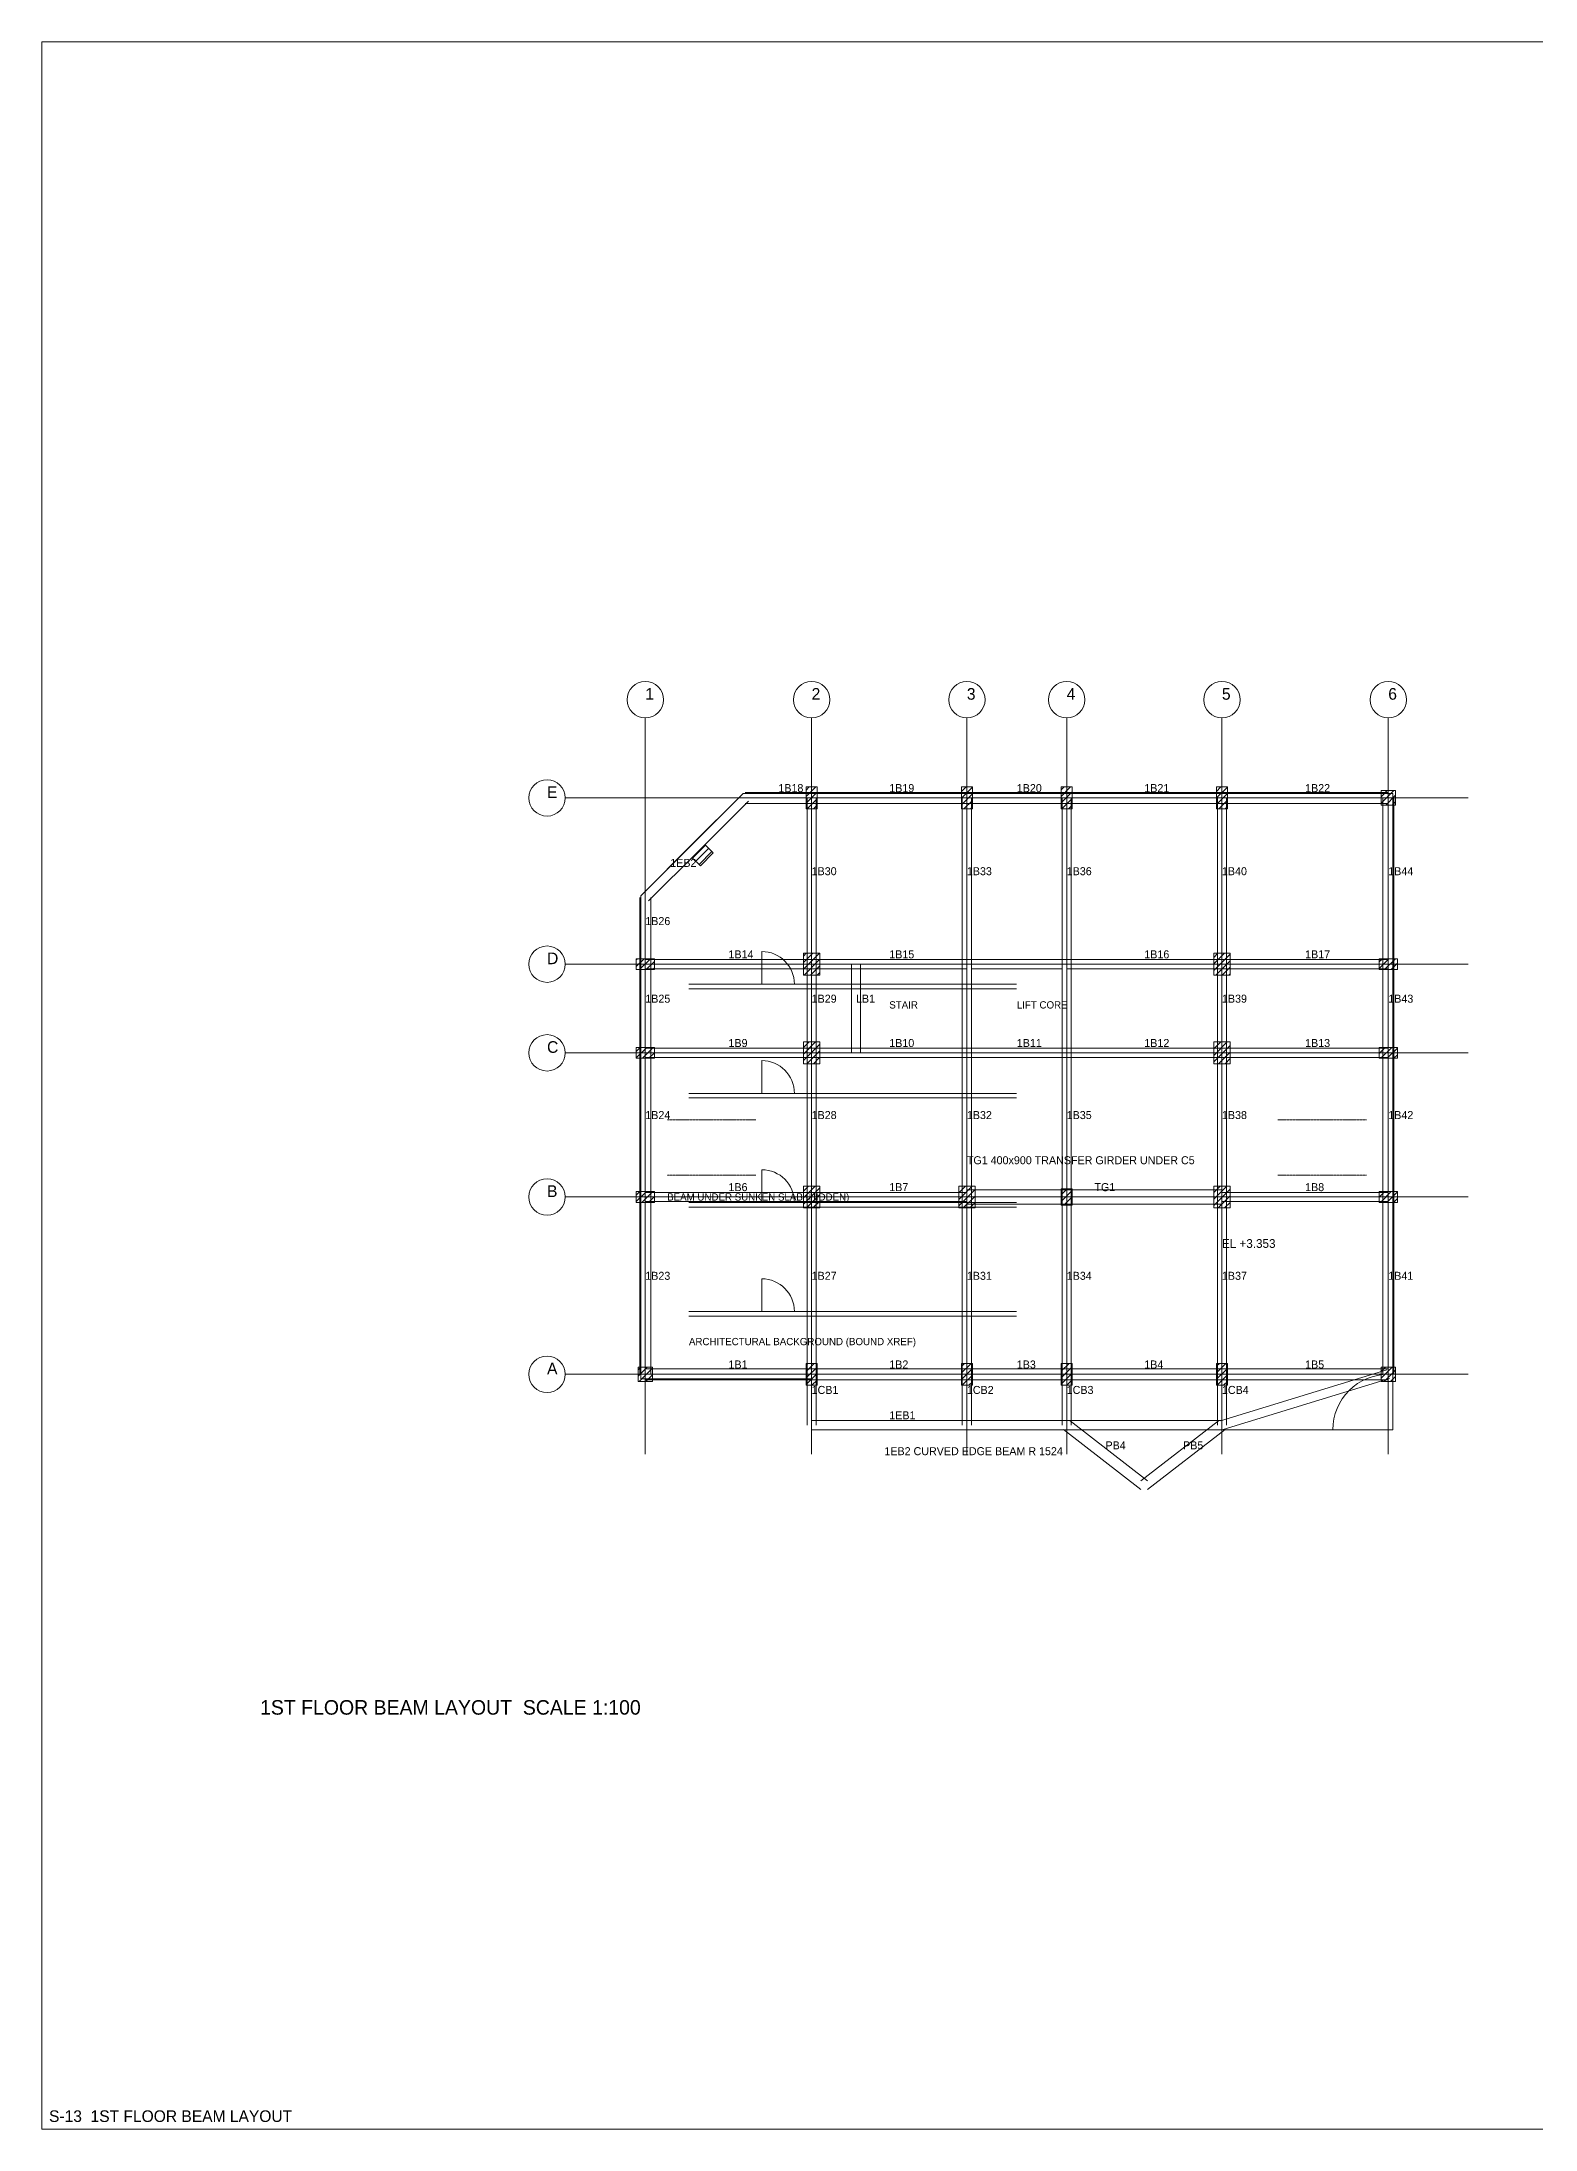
# Model space of a CAD drawing. Extents: x 1000 to 741800, y -207200 to 58400.
# Drawn here: x 471500 to 512550, y -68400 to -11000 of the extents above; entities that cross this region are included whole.
import ezdxf

# ---------------------------------------------------------------- set-up
doc = ezdxf.new("R2010")
doc.units = 0
doc.linetypes.add('HIDDEN', pattern=[6.35, 3.175, -3.175])
for name, color, linetype, lineweight, plot in [('ARCH-PLAN$0$DOOR', 8, 'Continuous', 0, False), ('ARCH-PLAN$0$WALL', 8, 'Continuous', 0, False), ('ARCH-PLAN$0$WINDOW', 8, 'Continuous', 0, False), ('Beam Hidden', 4, 'Continuous', 0, False), ('Beam Line', 4, 'Continuous', 0, False), ('Column', 1, 'Continuous', 0, False), ('Grid', 8, 'Continuous', 0, False), ('Grid Circle', 8, 'Continuous', 0, False), ('Hatch', 9, 'Continuous', 0, False), ('Sheet', 7, 'Continuous', 0, False), ('Slab', 5, 'Continuous', 0, False), ('Text-1', 7, 'Continuous', 0, False), ('Text-2', 7, 'Continuous', 0, False), ('Wall', 1, 'Continuous', 0, False)]:
    doc.layers.add(name, color=color, linetype=linetype, lineweight=lineweight, plot=plot)

# ---------------------------------------------------------------- blocks, each defined once
blk = doc.blocks.new('GRID_BUBBLE')
at = {"layer": 'Grid Circle'}
blk.add_circle((0, 0), 500, dxfattribs=at)
at = {"layer": 'Text-1'}
blk.add_attdef('GRID', (0, 0), '', height=320, dxfattribs=at)

msp = doc.modelspace()

# ---------------------------------------------------------------- hatches: boundary and pattern name
at = {"layer": 'Hatch'}
h = msp.add_hatch(dxfattribs=at)
h.set_pattern_fill('ANSI31', color=256, scale=40)
h.paths.add_polyline_path([(492511, -32092), (492811, -32092), (492811, -31492), (492511, -31492)])
h = msp.add_hatch(dxfattribs=at)
h.set_pattern_fill('ANSI31', color=256, scale=40)
h.paths.add_polyline_path([(496778, -32092), (497078, -32092), (497078, -31492), (496778, -31492)])
h = msp.add_hatch(dxfattribs=at)
h.set_pattern_fill('ANSI31', color=256, scale=40)
h.paths.add_polyline_path([(499522, -32092), (499822, -32092), (499822, -31492), (499522, -31492)])
h = msp.add_hatch(dxfattribs=at)
h.set_pattern_fill('ANSI31', color=256, scale=40)
h.paths.add_polyline_path([(503789, -32092), (504089, -32092), (504089, -31492), (503789, -31492)])
h = msp.add_hatch(dxfattribs=at)
h.set_pattern_fill('ANSI31', color=256, scale=40)
h.paths.add_polyline_path([(508311, -31992), (508711, -31992), (508711, -31592), (508311, -31592)])
h = msp.add_hatch(dxfattribs=at)
h.set_pattern_fill('ANSI31', color=256, scale=40)
h.paths.add_polyline_path([(489602, -33658), (489956, -33305), (489744, -33093), (489390, -33446)])
h = msp.add_hatch(dxfattribs=at)
h.set_pattern_fill('ANSI31', color=256, scale=40)
h.paths.add_polyline_path([(492436, -36664), (492886, -36664), (492886, -36064), (492436, -36064)])
h = msp.add_hatch(dxfattribs=at)
h.set_pattern_fill('ANSI31', color=256, scale=40)
h.paths.add_polyline_path([(503714, -36664), (504164, -36664), (504164, -36064), (503714, -36064)])
h = msp.add_hatch(dxfattribs=at)
h.set_pattern_fill('ANSI31', color=256, scale=40)
h.paths.add_polyline_path([(487839, -36514), (488339, -36514), (488339, -36214), (487839, -36214)])
h = msp.add_hatch(dxfattribs=at)
h.set_pattern_fill('ANSI31', color=256, scale=40)
h.paths.add_polyline_path([(508261, -36514), (508761, -36514), (508761, -36214), (508261, -36214)])
h = msp.add_hatch(dxfattribs=at)
h.set_pattern_fill('ANSI31', color=256, scale=40)
h.paths.add_polyline_path([(487839, -38952), (488339, -38952), (488339, -38652), (487839, -38652)])
h = msp.add_hatch(dxfattribs=at)
h.set_pattern_fill('ANSI31', color=256, scale=40)
h.paths.add_polyline_path([(492436, -39102), (492886, -39102), (492886, -38502), (492436, -38502)])
h = msp.add_hatch(dxfattribs=at)
h.set_pattern_fill('ANSI31', color=256, scale=40)
h.paths.add_polyline_path([(503714, -39102), (504164, -39102), (504164, -38502), (503714, -38502)])
h = msp.add_hatch(dxfattribs=at)
h.set_pattern_fill('ANSI31', color=256, scale=40)
h.paths.add_polyline_path([(508261, -38952), (508761, -38952), (508761, -38652), (508261, -38652)])
h = msp.add_hatch(dxfattribs=at)
h.set_pattern_fill('ANSI31', color=256, scale=40)
h.paths.add_polyline_path([(492436, -43065), (492886, -43065), (492886, -42465), (492436, -42465)])
h = msp.add_hatch(dxfattribs=at)
h.set_pattern_fill('ANSI31', color=256, scale=40)
h.paths.add_polyline_path([(496703, -43065), (497153, -43065), (497153, -42465), (496703, -42465)])
h = msp.add_hatch(dxfattribs=at)
h.set_pattern_fill('ANSI31', color=256, scale=40)
h.paths.add_polyline_path([(503714, -43065), (504164, -43065), (504164, -42465), (503714, -42465)])
h = msp.add_hatch(dxfattribs=at)
h.set_pattern_fill('ANSI31', color=256, scale=40)
h.paths.add_polyline_path([(487839, -42915), (488339, -42915), (488339, -42615), (487839, -42615)])
h = msp.add_hatch(dxfattribs=at)
h.set_pattern_fill('ANSI31', color=256, scale=40)
h.paths.add_polyline_path([(499522, -42990), (499822, -42990), (499822, -42540), (499522, -42540)])
h = msp.add_hatch(dxfattribs=at)
h.set_pattern_fill('ANSI31', color=256, scale=40)
h.paths.add_polyline_path([(508261, -42915), (508761, -42915), (508761, -42615), (508261, -42615)])
h = msp.add_hatch(dxfattribs=at)
h.set_pattern_fill('ANSI31', color=256, scale=40)
h.paths.add_polyline_path([(487889, -47841), (488289, -47841), (488289, -47441), (487889, -47441)])
h = msp.add_hatch(dxfattribs=at)
h.set_pattern_fill('ANSI31', color=256, scale=40)
h.paths.add_polyline_path([(492511, -47941), (492811, -47941), (492811, -47341), (492511, -47341)])
h = msp.add_hatch(dxfattribs=at)
h.set_pattern_fill('ANSI31', color=256, scale=40)
h.paths.add_polyline_path([(496778, -47941), (497078, -47941), (497078, -47341), (496778, -47341)])
h = msp.add_hatch(dxfattribs=at)
h.set_pattern_fill('ANSI31', color=256, scale=40)
h.paths.add_polyline_path([(499522, -47941), (499822, -47941), (499822, -47341), (499522, -47341)])
h = msp.add_hatch(dxfattribs=at)
h.set_pattern_fill('ANSI31', color=256, scale=40)
h.paths.add_polyline_path([(503789, -47941), (504089, -47941), (504089, -47341), (503789, -47341)])
h = msp.add_hatch(dxfattribs=at)
h.set_pattern_fill('ANSI31', color=256, scale=40)
h.paths.add_polyline_path([(508311, -47841), (508711, -47841), (508711, -47441), (508311, -47441)])

# ---------------------------------------------------------------- linework, layer by layer
at = {"layer": 'ARCH-PLAN$0$DOOR'}
for p, q in [((491289, -36916), (491289, -36016)), ((491289, -39916), (491289, -39016)), ((491289, -42916), (491289, -42016)), ((491289, -45916), (491289, -45016))]:
    msp.add_line(p, q, dxfattribs=at)
for centre in [(491289, -36916), (491289, -39916), (491289, -42916), (491289, -45916)]:
    msp.add_arc(centre, 900, 0, 90, dxfattribs=at)
at = {"layer": 'ARCH-PLAN$0$WALL'}
for p, q in [((489289, -36916), (498289, -36916)), ((489289, -37041), (498289, -37041)), ((489289, -39916), (498289, -39916)), ((489289, -40041), (498289, -40041)), ((489289, -42916), (498289, -42916)), ((489289, -43041), (498289, -43041)), ((489289, -45916), (498289, -45916)), ((489289, -46041), (498289, -46041))]:
    msp.add_line(p, q, dxfattribs=at)
at = {"layer": 'ARCH-PLAN$0$WINDOW'}
for p, q in [((494289, -36916), (496089, -36916)), ((494289, -37041), (496089, -37041)), ((494289, -39916), (496089, -39916)), ((494289, -40041), (496089, -40041)), ((494289, -42916), (496089, -42916)), ((494289, -43041), (496089, -43041)), ((494289, -45916), (496089, -45916)), ((494289, -46041), (496089, -46041))]:
    msp.add_line(p, q, dxfattribs=at)
at = {"layer": 'Beam Hidden', "linetype": 'HIDDEN'}
for p, q in [((488689, -40641), (491127, -40641)), ((505473, -40641), (507911, -40641)), ((488689, -42165), (491127, -42165)), ((505473, -42165), (507911, -42165))]:
    msp.add_line(p, q, dxfattribs=at)
at = {"layer": 'Beam Line'}
for p, q in [((489372, -33075), (490744, -31703)), ((489549, -33252), (490921, -31880)), ((490832, -31642), (492661, -31642)), ((490832, -31942), (492661, -31942)), ((492536, -36364), (492536, -31792)), ((492661, -31642), (496928, -31642)), ((492661, -31942), (496928, -31942)), ((492786, -36364), (492786, -31792)), ((496803, -36364), (496803, -31792)), ((496928, -31642), (499672, -31642)), ((496928, -31942), (499672, -31942)), ((497053, -36364), (497053, -31792)), ((499547, -36364), (499547, -31792)), ((499672, -31642), (503939, -31642)), ((499672, -31942), (503939, -31942)), ((499797, -36364), (499797, -31792)), ((503814, -36364), (503814, -31792)), ((503939, -31642), (508511, -31642)), ((503939, -31942), (508511, -31942)), ((504064, -36364), (504064, -31792)), ((508361, -36364), (508361, -31792)), ((508661, -36364), (508661, -31792)), ((488001, -34447), (489372, -33075)), ((488178, -34623), (489549, -33252)), ((487939, -36364), (487939, -34535)), ((488239, -36364), (488239, -34535)), ((487939, -38802), (487939, -36364)), ((488089, -36239), (492661, -36239)), ((488089, -36489), (492661, -36489)), ((488239, -38802), (488239, -36364)), ((492536, -38802), (492536, -36364)), ((492661, -36239), (496928, -36239)), ((492661, -36489), (496928, -36489)), ((492786, -38802), (492786, -36364)), ((493755, -38802), (493755, -36364)), ((494005, -38802), (494005, -36364)), ((499672, -36239), (503939, -36239)), ((499672, -36489), (503939, -36489)), ((503814, -38802), (503814, -36364)), ((503939, -36239), (508511, -36239)), ((503939, -36489), (508511, -36489)), ((504064, -38802), (504064, -36364)), ((508361, -38802), (508361, -36364)), ((508661, -38802), (508661, -36364)), ((487939, -42765), (487939, -38802)), ((488089, -38677), (492661, -38677)), ((488089, -38927), (492661, -38927)), ((488239, -42765), (488239, -38802)), ((492536, -42765), (492536, -38802)), ((492661, -38677), (496928, -38677)), ((492661, -38927), (496928, -38927)), ((492786, -42765), (492786, -38802)), ((496803, -42765), (496803, -38802)), ((496928, -38677), (499672, -38677)), ((496928, -38927), (499672, -38927)), ((497053, -42765), (497053, -38802)), ((499547, -42765), (499547, -38802)), ((499672, -38677), (503939, -38677)), ((499672, -38927), (503939, -38927)), ((499797, -42765), (499797, -38802)), ((503814, -42765), (503814, -38802)), ((503939, -38677), (508511, -38677)), ((503939, -38927), (508511, -38927)), ((504064, -42765), (504064, -38802)), ((508361, -42765), (508361, -38802)), ((508661, -42765), (508661, -38802)), ((487939, -47641), (487939, -42765)), ((488089, -42640), (492661, -42640)), ((488089, -42890), (492661, -42890)), ((488239, -47641), (488239, -42765)), ((492536, -47641), (492536, -42765)), ((492661, -42640), (496928, -42640)), ((492661, -42890), (496928, -42890)), ((492786, -47641), (492786, -42765)), ((496803, -47641), (496803, -42765)), ((496928, -42565), (503939, -42565)), ((496928, -42965), (503939, -42965)), ((497053, -47641), (497053, -42765)), ((499547, -47641), (499547, -42765)), ((499797, -47641), (499797, -42765)), ((503814, -47641), (503814, -42765)), ((503939, -42640), (508511, -42640)), ((503939, -42890), (508511, -42890)), ((504064, -47641), (504064, -42765)), ((508361, -47641), (508361, -42765)), ((508661, -47641), (508661, -42765)), ((488089, -47491), (492661, -47491)), ((492536, -47641), (492536, -49040)), ((492661, -47491), (496928, -47491)), ((492786, -47641), (492786, -49040)), ((496803, -47641), (496803, -49040)), ((496928, -47491), (499672, -47491)), ((497053, -47641), (497053, -49040)), ((499547, -47641), (499547, -49040)), ((499672, -47491), (503939, -47491)), ((499797, -47641), (499797, -49040)), ((503814, -47641), (503814, -49040)), ((503902, -48921), (508474, -47522)), ((503939, -47491), (508511, -47491)), ((504064, -47641), (504064, -49040)), ((488089, -47791), (492661, -47791)), ((492661, -47791), (496928, -47791)), ((496928, -47791), (499672, -47791)), ((499672, -47791), (503939, -47791)), ((503939, -47791), (508511, -47791)), ((503975, -49160), (508547, -47761)), ((492661, -48915), (496928, -48915)), ((492661, -49165), (496928, -49165)), ((496928, -48915), (499672, -48915)), ((496928, -49165), (499672, -49165)), ((499580, -49159), (501713, -50808)), ((499672, -48915), (503939, -48915)), ((499672, -49165), (503939, -49165)), ((499763, -48922), (501897, -50571)), ((503847, -48922), (501713, -50571)), ((504031, -49159), (501897, -50808))]:
    msp.add_line(p, q, dxfattribs=at)
msp.add_lwpolyline([(492661, -49165), (506987, -49165, -0.414214), (508511, -47641)], format="xyb", dxfattribs=at)
at = {"layer": 'Column'}
for points in [[(492511, -32092), (492811, -32092), (492811, -31492), (492511, -31492)], [(496778, -32092), (497078, -32092), (497078, -31492), (496778, -31492)], [(499522, -32092), (499822, -32092), (499822, -31492), (499522, -31492)], [(503789, -32092), (504089, -32092), (504089, -31492), (503789, -31492)], [(508311, -31992), (508711, -31992), (508711, -31592), (508311, -31592)], [(489602, -33658), (489956, -33305), (489744, -33093), (489390, -33446)], [(492436, -36664), (492886, -36664), (492886, -36064), (492436, -36064)], [(503714, -36664), (504164, -36664), (504164, -36064), (503714, -36064)], [(487839, -36514), (488339, -36514), (488339, -36214), (487839, -36214)], [(508261, -36514), (508761, -36514), (508761, -36214), (508261, -36214)], [(487839, -38952), (488339, -38952), (488339, -38652), (487839, -38652)], [(492436, -39102), (492886, -39102), (492886, -38502), (492436, -38502)], [(503714, -39102), (504164, -39102), (504164, -38502), (503714, -38502)], [(508261, -38952), (508761, -38952), (508761, -38652), (508261, -38652)], [(492436, -43065), (492886, -43065), (492886, -42465), (492436, -42465)], [(496703, -43065), (497153, -43065), (497153, -42465), (496703, -42465)], [(503714, -43065), (504164, -43065), (504164, -42465), (503714, -42465)], [(487839, -42915), (488339, -42915), (488339, -42615), (487839, -42615)], [(499522, -42990), (499822, -42990), (499822, -42540), (499522, -42540)], [(508261, -42915), (508761, -42915), (508761, -42615), (508261, -42615)], [(487889, -47841), (488289, -47841), (488289, -47441), (487889, -47441)], [(492511, -47941), (492811, -47941), (492811, -47341), (492511, -47341)], [(496778, -47941), (497078, -47941), (497078, -47341), (496778, -47341)], [(499522, -47941), (499822, -47941), (499822, -47341), (499522, -47341)], [(503789, -47941), (504089, -47941), (504089, -47341), (503789, -47341)], [(508311, -47841), (508711, -47841), (508711, -47441), (508311, -47441)]]:
    msp.add_lwpolyline(points, close=True, dxfattribs=at)
at = {"layer": 'Grid'}
for p, q in [((488089, -49841), (488089, -29592)), ((492661, -49841), (492661, -29592)), ((496928, -49841), (496928, -29592)), ((499672, -49841), (499672, -29592)), ((503939, -49841), (503939, -29592)), ((508511, -49841), (508511, -29592)), ((485889, -31792), (510711, -31792)), ((485889, -36364), (510711, -36364)), ((485889, -38802), (510711, -38802)), ((485889, -42765), (510711, -42765)), ((485889, -47641), (510711, -47641))]:
    msp.add_line(p, q, dxfattribs=at)
at = {"layer": 'Sheet'}
msp.add_lwpolyline([(471500, -68400), (553600, -68400), (553600, -11000), (471500, -11000)], close=True, dxfattribs=at)
at = {"layer": 'Slab'}
for points in [[(487964, -47766), (492661, -47766), (492661, -49165), (508636, -49165), (508636, -31667), (490781, -31667), (487964, -34483)], [(492661, -38802), (496928, -38802), (496928, -36364), (492661, -36364)]]:
    msp.add_lwpolyline(points, close=True, dxfattribs=at)
at = {"layer": 'Wall'}
for points in [[(496803, -38802), (497053, -38802), (497053, -36239), (496803, -36239)], [(497053, -36489), (499547, -36489), (499547, -36239), (497053, -36239)], [(499547, -38802), (499797, -38802), (499797, -36239), (499547, -36239)]]:
    msp.add_lwpolyline(points, close=True, dxfattribs=at)

# ---------------------------------------------------------------- block references
at = {"layer": 'Grid Circle'}
for p, values in [((488089, -29092), {'GRID': '1'}), ((492661, -29092), {'GRID': '2'}), ((496928, -29092), {'GRID': '3'}), ((499672, -29092), {'GRID': '4'}), ((503939, -29092), {'GRID': '5'}), ((508511, -29092), {'GRID': '6'}), ((485389, -31792), {'GRID': 'E'}), ((485389, -36364), {'GRID': 'D'}), ((485389, -38802), {'GRID': 'C'}), ((485389, -42765), {'GRID': 'B'}), ((485389, -47641), {'GRID': 'A'})]:
    msp.add_blockref('GRID_BUBBLE', p, dxfattribs=at).add_auto_attribs(values)

# ---------------------------------------------------------------- texts
at = {"layer": 'ARCH-PLAN$0$WALL'}
msp.add_text('ARCHITECTURAL BACKGROUND (BOUND XREF)', height=200, dxfattribs=at).set_placement((489289, -46841))
at = {"layer": 'Sheet'}
for s, height, p in [('1ST FLOOR BEAM LAYOUT  SCALE 1:100', 400, (477500, -57000)), ('S-13  1ST FLOOR BEAM LAYOUT', 320, (471700, -68200))]:
    msp.add_text(s, height=height, dxfattribs=at).set_placement(p)
at = {"layer": 'Text-1'}
for s, height, p in [('1B18', 220, (491747, -31632)), ('1B19', 220, (494795, -31632)), ('1B20', 220, (498300, -31632)), ('1B21', 220, (501805, -31632)), ('1B22', 220, (506225, -31632)), ('1EB2', 220, (488775, -33689)), ('1B30', 220, (492661, -33918)), ('1B33', 220, (496928, -33918)), ('1B36', 220, (499672, -33918)), ('1B40', 220, (503939, -33918)), ('1B44', 220, (508511, -33918)), ('1B26', 220, (488089, -35289)), ('1B14', 220, (490375, -36204)), ('1B15', 220, (494795, -36204)), ('1B16', 220, (501805, -36204)), ('1B17', 220, (506225, -36204)), ('1B25', 220, (488089, -37423)), ('1B29', 220, (492661, -37423)), ('LB1', 220, (493880, -37423)), ('1B39', 220, (503939, -37423)), ('1B43', 220, (508511, -37423)), ('STAIR', 200, (494795, -37583)), ('LIFT CORE', 200, (498300, -37583)), ('1B9', 220, (490375, -38642)), ('1B10', 220, (494795, -38642)), ('1B11', 220, (498300, -38642)), ('1B12', 220, (501805, -38642)), ('1B13', 220, (506225, -38642)), ('1B24', 220, (488089, -40623)), ('1B28', 220, (492661, -40623)), ('1B32', 220, (496928, -40623)), ('1B35', 220, (499672, -40623)), ('1B38', 220, (503939, -40623)), ('1B42', 220, (508511, -40623)), ('1B6', 220, (490375, -42605)), ('1B7', 220, (494795, -42605)), ('TG1', 220, (500434, -42605)), ('1B8', 220, (506225, -42605)), ('1B23', 220, (488089, -45043)), ('1B27', 220, (492661, -45043)), ('1B31', 220, (496928, -45043)), ('1B34', 220, (499672, -45043)), ('1B37', 220, (503939, -45043)), ('1B41', 220, (508511, -45043)), ('1B1', 220, (490375, -47481)), ('1B2', 220, (494795, -47481)), ('1B3', 220, (498300, -47481)), ('1B4', 220, (501805, -47481)), ('1B5', 220, (506225, -47481)), ('1CB1', 220, (492661, -48181)), ('1CB2', 220, (496928, -48181)), ('1CB3', 220, (499672, -48181)), ('1CB4', 220, (503939, -48181)), ('1EB1', 220, (494795, -48880)), ('PB4', 220, (500738, -49705)), ('PB5', 220, (502872, -49705))]:
    msp.add_text(s, height=height, dxfattribs=at).set_placement(p)
at = {"layer": 'Text-2'}
for s, height, p in [('TG1 400x900 TRANSFER GIRDER UNDER C5', 220, (496928, -41865)), ('TG1', 220, (500434, -42605)), ('BEAM UNDER SUNKEN SLAB (HIDDEN)', 200, (488689, -42865)), ('EL +3.353', 240, (503939, -44165)), ('1EB2 CURVED EDGE BEAM R 1524', 220, (494661, -49865))]:
    msp.add_text(s, height=height, dxfattribs=at).set_placement(p)

doc.saveas('drawing.dxf')
